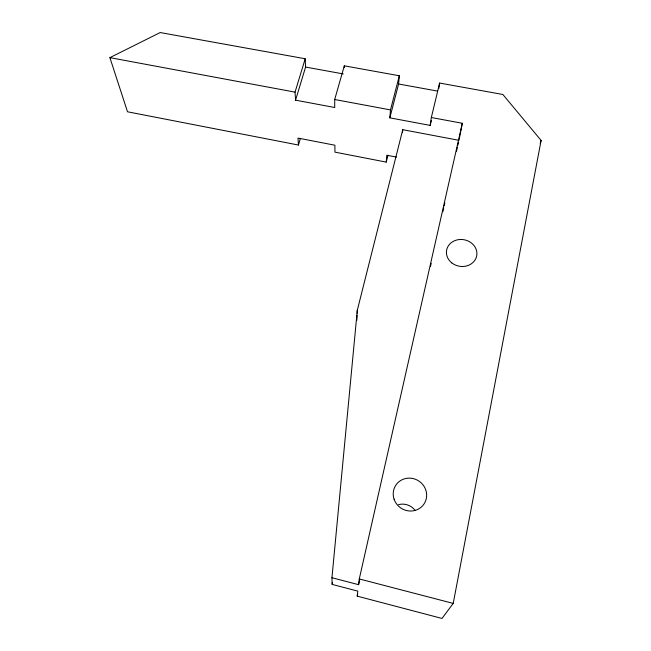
<?xml version="1.0" encoding="UTF-8"?>
<svg xmlns="http://www.w3.org/2000/svg" width="651" height="651" viewBox="0 0 651 651"><rect width="100%" height="100%" fill="white"/><g stroke="black" fill="none" stroke-linecap="round" stroke-linejoin="round"><path stroke-width="0.98" d="M344.298 67.663L344.314 65.824L399.34 75.768L398.599 83.995L389.835 117.839L430.181 125.407L431.353 120.525M356.862 320.308L357.082 315.287M357.171 313.277L357.301 310.267L402.757 129.695L458.971 140.323M344.314 65.824L334.695 99.513L334.728 107.513L295.562 100.164L305.588 67.069L305.205 58.761L160.179 32.55L109.889 57.638L127.515 111.785L298.443 145.035L297.995 138.085L334.907 145.222L334.94 152.131L386.238 162.107L386.792 155.239L396.524 157.119M389.835 117.839L390.486 109.905L399.34 75.768M430.181 125.407L431.336 117.514L439.62 83.051L502.873 94.485L541.111 140.445L453.218 603.412L441.988 618.45L357.212 596.137L357.814 591.132L332.156 584.403L331.945 577.722L357.301 310.267M332.156 584.403L332.352 582.376M402.456 132.641L402.757 129.695M331.945 577.722L358.587 584.688L359.279 578.942L462.316 123.283L431.336 117.514M438.798 88.512L439.62 83.051M459.158 139.379L462.316 123.283M358.587 584.688L359.71 579.724M430.514 266.292L431.19 263.313M442.843 211.738L443.738 207.767M444.185 205.789L444.853 202.811M456.506 151.235L457.401 147.264M457.848 145.279L458.524 142.309M357.212 596.137L357.659 594.151M386.238 162.107L387.98 155.288M298.443 145.035L300.42 138.354M295.562 100.164L295.049 92.133L305.205 58.761M540.159 143.326L541.111 140.445M305.588 67.069L343.248 73.921M398.599 83.995L437.391 91.059M109.889 57.638L295.049 92.133M334.695 99.513L390.486 109.905M359.279 578.942L453.218 603.412M398.502 504.68A15.404 14.802 40.7 0 1 415.273 510.571M394.067 499.138A16.95 16.226 34.2 0 0 422.45 505.982A16.95 16.226 34.2 0 0 413.287 478.599A16.95 16.226 34.2 0 0 394.067 499.138M451.794 262.89A15.307 13.459 10.2 0 0 476.662 255.998A15.307 13.459 10.2 0 0 456.53 240.056A15.307 13.459 10.2 0 0 451.794 262.89"/></g></svg>
